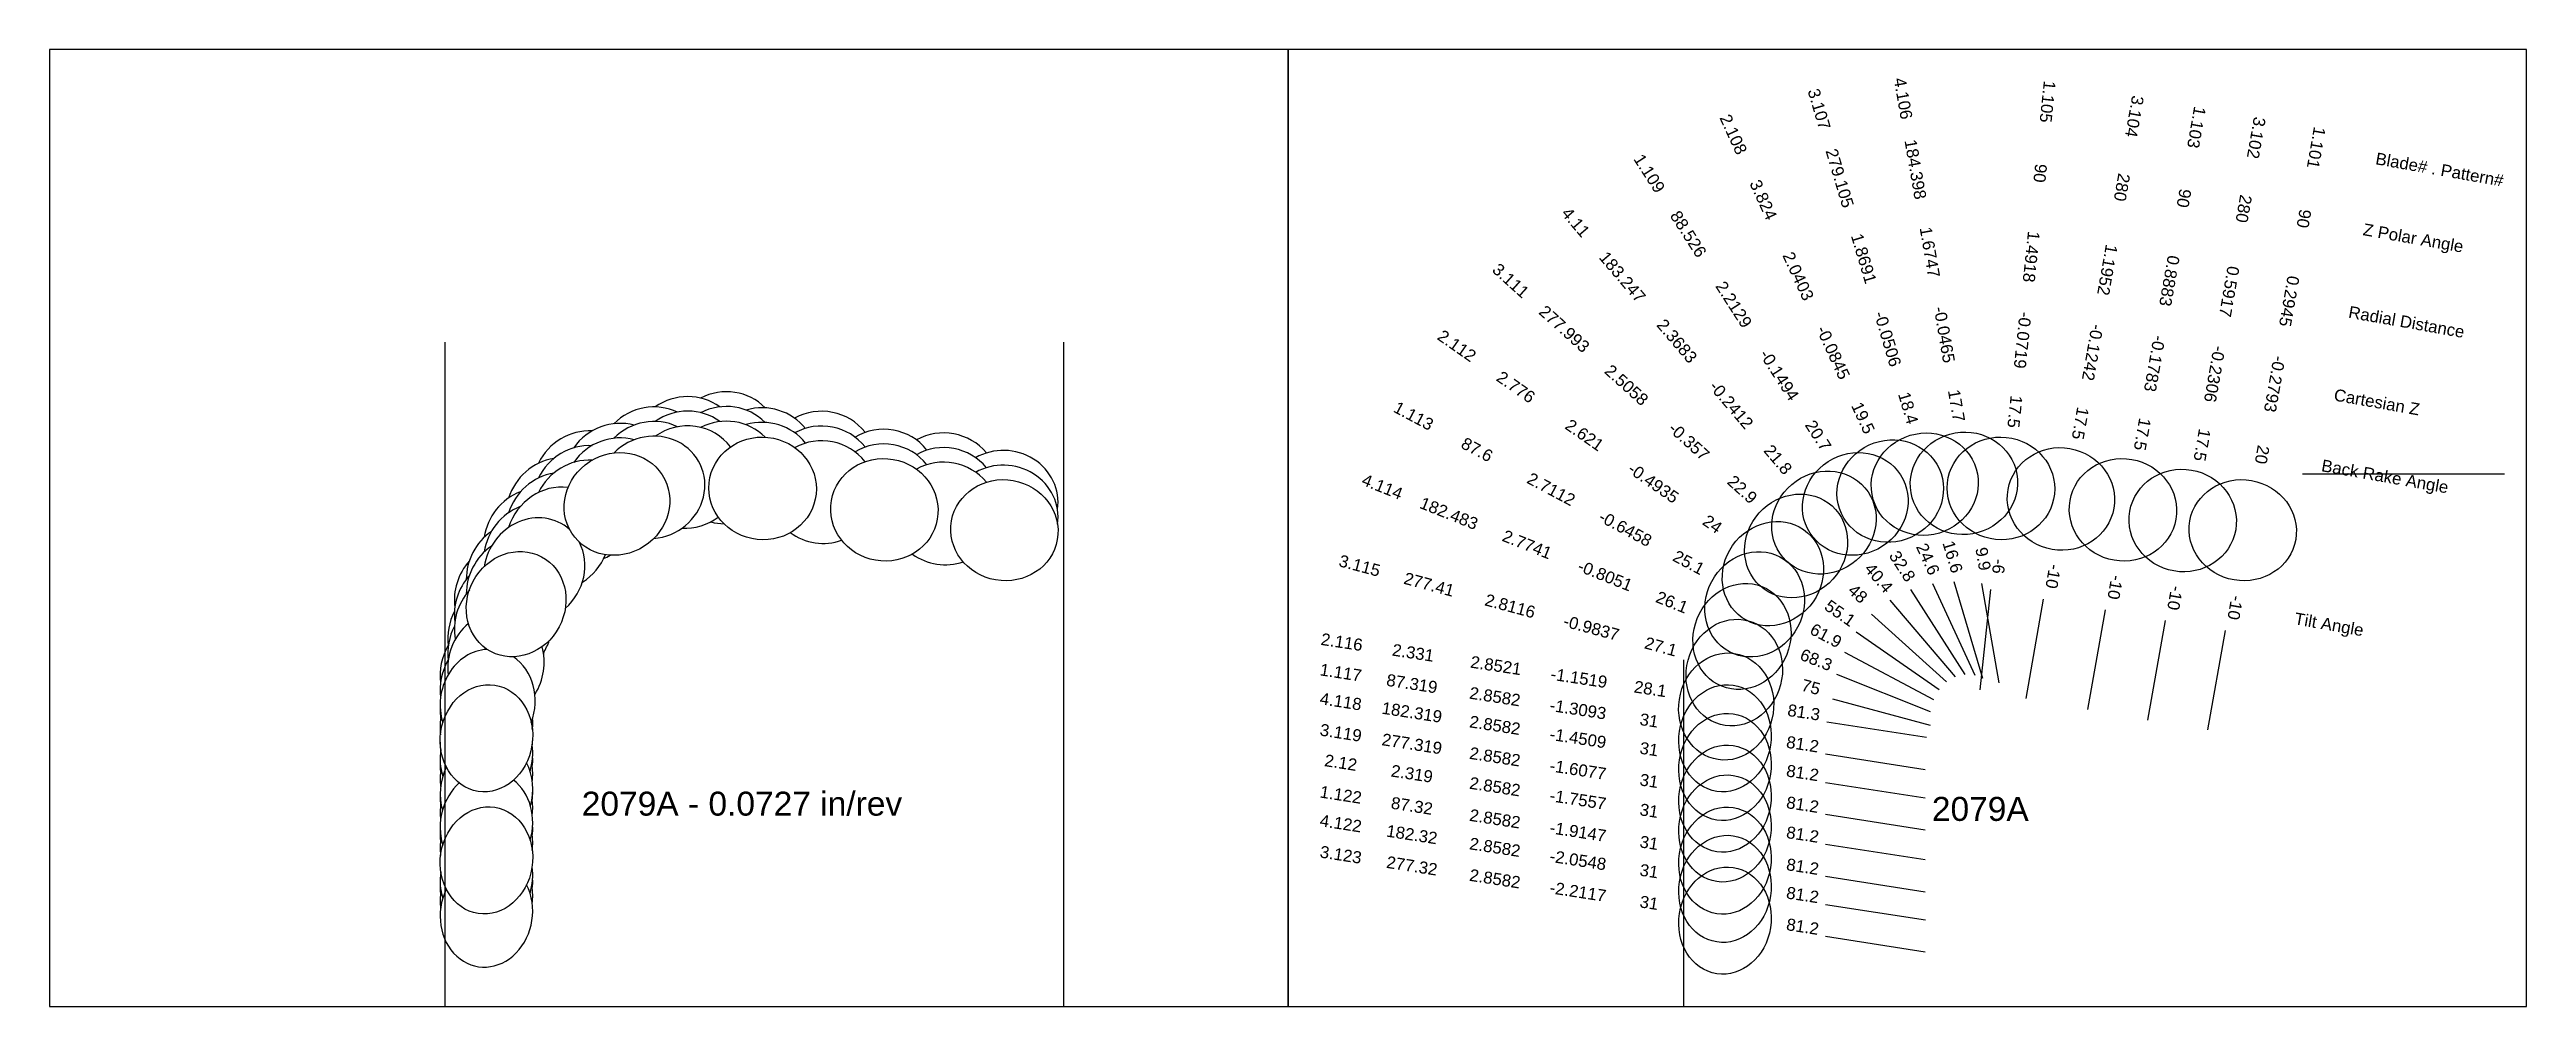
# Model space of a CAD drawing. Header units: inches. Extents: x 24.8 to 37.1, y 15.4 to 20.1.
import ezdxf
from ezdxf.enums import TextEntityAlignment as Align

# ---------------------------------------------------------------- set-up
doc = ezdxf.new("R2010")
doc.units = ezdxf.units.IN
doc.header["$MEASUREMENT"] = 0
for name, color, linetype, true_color in [('Blade_1', 30, 'Continuous', 0xff7f00), ('Blade_2', 7, 'Continuous', 0xcccc00), ('Blade_3', 7, 'Continuous', 0x00cc00), ('Blade_4', 7, 'Continuous', 0x00cccc)]:
    doc.layers.add(name, color=color, linetype=linetype, true_color=true_color)
doc.layers.add('Gage_Line', color=7, linetype='Continuous')
doc.layers.add('Print Box', color=7, linetype='Continuous', plot=False)
doc.styles.get("Standard").update_dxf_attribs({"font": 'arial.ttf'})

msp = doc.modelspace()

# ---------------------------------------------------------------- linework, layer by layer
msp.add_line((36, 18), (37, 18))
at = {"layer": 'Blade_1'}
for p, q in [((34.06, 17.427), (34.33, 17.007)), ((34.456, 17.427), (34.403, 16.93)), ((35.024, 17.326), (34.937, 16.833)), ((35.618, 17.225), (35.531, 16.732)), ((33.733, 17.117), (34.174, 16.882)), ((33.639, 16.613), (34.133, 16.536)), ((33.639, 16.008), (34.133, 15.931))]:
    msp.add_line(p, q, dxfattribs=at)
for centre, major_axis, ratio, start_param, end_param in [((27.657, 17.996), (0.224, 0.144), 0.935559, 6.977288, 8.272388), ((28.378, 18.073), (0.265, -0.028), 0.953717, 7.032075, 8.265061), ((28.378, 18.001), (0.265, -0.028), 0.953717, 7.032075, 8.265061), ((27.657, 17.924), (0.224, 0.144), 0.935559, 6.977288, 8.272388), ((28.981, 17.967), (0.262, -0.046), 0.953717, 7.103095, 8.599545), ((28.981, 17.894), (0.262, -0.046), 0.953717, 7.103095, 8.599545), ((29.575, 17.866), (0.262, -0.046), 0.939693, 6.301704, 8.583589), ((29.575, 17.793), (0.262, -0.046), 0.939693, 6.301704, 8.583589), ((27.158, 17.5), (0.125, 0.235), 0.905542, 7.333719, 8.388842), ((27.158, 17.427), (0.125, 0.235), 0.905542, 7.333719, 8.388842), ((27.011, 16.764), (0.041, 0.263), 0.857076, 7.837026, 8.171154), ((27.011, 16.837), (0.041, 0.263), 0.857076, 7.98332, 8.171154), ((27.011, 16.764), (0.041, 0.263), 0.857076, 4.754221, 4.940086), ((27.011, 16.159), (0.041, 0.263), 0.857085, 7.836985, 8.171306), ((27.011, 16.231), (0.041, 0.263), 0.857085, 1.692164, 1.88812), ((27.011, 16.159), (0.041, 0.263), 0.857085, 4.75437, 5.088656), ((27.011, 16.231), (0.041, 0.263), 0.857085, 4.75437, 4.950292)]:
    msp.add_ellipse(centre, major_axis=major_axis, ratio=ratio, start_param=start_param, end_param=end_param, dxfattribs=at)
for centre, major_axis, ratio in [((28.378, 17.928), (0.265, -0.028), 0.953717), ((34.508, 17.928), (0.265, -0.028), 0.953717), ((27.657, 17.851), (0.224, 0.144), 0.935559), ((28.981, 17.822), (0.262, -0.046), 0.953717), ((33.787, 17.851), (0.224, 0.144), 0.935559), ((35.112, 17.822), (0.262, -0.046), 0.953717), ((29.575, 17.721), (0.262, -0.046), 0.939693), ((35.705, 17.721), (0.262, -0.046), 0.939693), ((27.158, 17.355), (0.125, 0.235), 0.905542), ((33.289, 17.354), (0.125, 0.235), 0.905542), ((27.011, 16.691), (0.041, 0.263), 0.857076), ((33.142, 16.691), (0.041, 0.263), 0.857076), ((27.011, 16.086), (0.041, 0.263), 0.857085), ((33.142, 16.085), (0.041, 0.263), 0.857085)]:
    msp.add_ellipse(centre, major_axis=major_axis, ratio=ratio, dxfattribs=at)
at = {"layer": 'Blade_2'}
for p, q in [((34.169, 17.458), (34.378, 17.003)), ((33.792, 17.218), (34.202, 16.932)), ((33.646, 16.772), (34.14, 16.697)), ((33.639, 16.167), (34.133, 16.09))]:
    msp.add_line(p, q, dxfattribs=at)
for centre, major_axis, ratio, start_param, end_param in [((27.829, 18.078), (0.242, 0.111), 0.94246, 6.941532, 8.23544), ((27.829, 18.006), (0.242, 0.111), 0.94246, 6.941532, 8.23544), ((27.829, 17.933), (0.242, 0.111), 0.94246, 4.342508, 8.23544), ((27.248, 17.67), (0.152, 0.218), 0.913269, 7.218173, 8.357319), ((27.248, 17.597), (0.152, 0.218), 0.913269, 7.218173, 8.357319), ((27.248, 17.524), (0.152, 0.218), 0.913269, 6.169158, 8.357319), ((27.248, 17.524), (0.152, 0.218), 0.913269, 4.451221, 5.837049), ((27.017, 16.866), (0.04, 0.263), 0.881859, 6.464514, 8.364714), ((27.017, 17.011), (0.04, 0.263), 0.881859, 7.432289, 8.16244), ((27.017, 16.939), (0.04, 0.263), 0.881859, 7.432289, 8.16244), ((27.017, 16.866), (0.04, 0.263), 0.881859, 4.47209, 5.882147), ((27.011, 16.262), (0.041, 0.263), 0.857076, 7.088892, 8.372496), ((27.011, 16.262), (0.041, 0.263), 0.857076, 4.552913, 5.836483), ((27.011, 16.335), (0.041, 0.263), 0.857076, 7.858025, 8.171154), ((27.011, 16.407), (0.041, 0.263), 0.857076, 7.996151, 8.171154), ((27.011, 16.335), (0.041, 0.263), 0.857076, 4.754221, 5.06735), ((27.011, 16.407), (0.041, 0.263), 0.857076, 4.754221, 4.929224)]:
    msp.add_ellipse(centre, major_axis=major_axis, ratio=ratio, start_param=start_param, end_param=end_param, dxfattribs=at)
for centre, major_axis, ratio in [((33.96, 17.915), (0.242, 0.111), 0.94246), ((33.379, 17.506), (0.152, 0.218), 0.913269), ((33.148, 16.848), (0.04, 0.263), 0.881859), ((33.142, 16.244), (0.041, 0.263), 0.857076)]:
    msp.add_ellipse(centre, major_axis=major_axis, ratio=ratio, dxfattribs=at)
at = {"layer": 'Blade_3'}
for p, q in [((34.275, 17.467), (34.417, 16.988)), ((33.868, 17.306), (34.239, 16.971)), ((34.717, 17.38), (34.631, 16.888)), ((35.321, 17.274), (35.234, 16.781)), ((33.675, 16.886), (34.157, 16.756)), ((33.639, 16.315), (34.133, 16.238)), ((33.639, 15.711), (34.133, 15.634))]:
    msp.add_line(p, q, dxfattribs=at)
for centre, major_axis, ratio, start_param, end_param in [((28, 18.129), (0.255, 0.076), 0.948909, 6.902685, 8.196559), ((28, 18.057), (0.255, 0.076), 0.948909, 6.902685, 8.196559), ((28.674, 18.056), (0.262, -0.046), 0.953717, 7.098462, 8.56355), ((28, 17.984), (0.255, 0.076), 0.948909, 6.608429, 8.196559), ((28.674, 17.983), (0.262, -0.046), 0.953717, 7.098462, 8.56355), ((28.674, 17.91), (0.262, -0.046), 0.953717, 7.098462, 8.56355), ((29.278, 17.949), (0.262, -0.046), 0.953717, 7.120339, 8.56659), ((29.278, 17.876), (0.262, -0.046), 0.953717, 7.120339, 8.56659), ((27.364, 17.823), (0.178, 0.198), 0.920895, 7.130654, 8.322981), ((29.278, 17.804), (0.262, -0.046), 0.953717, 7.120339, 8.56659), ((27.364, 17.75), (0.178, 0.198), 0.920895, 7.130654, 8.322981), ((27.364, 17.678), (0.178, 0.198), 0.920895, 6.85547, 8.322981), ((28, 17.984), (0.255, 0.076), 0.948909, 4.353956, 5.079966), ((28.674, 17.91), (0.262, -0.046), 0.953717, 4.235402, 5.245604), ((27.364, 17.678), (0.178, 0.198), 0.920895, 4.419402, 5.098511), ((29.278, 17.804), (0.262, -0.046), 0.953717, 4.238878, 5.237742), ((27.058, 17.197), (0.069, 0.257), 0.889966, 7.606425, 8.270641), ((27.058, 17.051), (0.069, 0.257), 0.889966, 7.181306, 8.270641), ((27.058, 17.124), (0.069, 0.257), 0.889966, 7.606425, 8.270641), ((27.058, 17.051), (0.069, 0.257), 0.889966, 4.376175, 5.304826), ((27.058, 17.124), (0.069, 0.257), 0.889966, 4.867427, 4.923096), ((27.011, 16.573), (0.041, 0.263), 0.857076, 7.974763, 8.171154), ((27.011, 16.427), (0.041, 0.263), 0.857076, 4.574809, 5.413715), ((27.011, 16.5), (0.041, 0.263), 0.857076, 4.754221, 5.088275), ((27.011, 16.573), (0.041, 0.263), 0.857076, 4.754221, 4.950416), ((27.011, 16.427), (0.041, 0.263), 0.857076, 7.51166, 8.350566), ((27.011, 16.5), (0.041, 0.263), 0.857076, 7.836901, 8.171154), ((27.011, 15.823), (0.041, 0.263), 0.857085, 1.231719, 5.410847), ((27.011, 15.969), (0.041, 0.263), 0.857085, 1.691258, 1.88812), ((27.011, 15.896), (0.041, 0.263), 0.857085, 4.75437, 5.088661), ((27.011, 15.969), (0.041, 0.263), 0.857085, 4.75437, 4.950978), ((27.011, 15.896), (0.041, 0.263), 0.857085, 1.55357, 1.88812)]:
    msp.add_ellipse(centre, major_axis=major_axis, ratio=ratio, start_param=start_param, end_param=end_param, dxfattribs=at)
for centre, major_axis, ratio in [((34.131, 17.949), (0.255, 0.076), 0.948909), ((34.805, 17.876), (0.262, -0.046), 0.953717), ((35.408, 17.769), (0.262, -0.046), 0.953717), ((33.494, 17.643), (0.178, 0.198), 0.920895), ((33.188, 17.016), (0.069, 0.257), 0.889966), ((33.142, 16.392), (0.041, 0.263), 0.857076), ((33.142, 15.788), (0.041, 0.263), 0.857085)]:
    msp.add_ellipse(centre, major_axis=major_axis, ratio=ratio, dxfattribs=at)
at = {"layer": 'Blade_4'}
for p, q in [((34.411, 17.457), (34.497, 16.965)), ((33.958, 17.375), (34.282, 16.995)), ((33.694, 17.008), (34.158, 16.823)), ((33.639, 16.472), (34.133, 16.396)), ((33.639, 15.868), (34.134, 15.792))]:
    msp.add_line(p, q, dxfattribs=at)
for centre, major_axis, ratio, start_param, end_param in [((28.195, 18.153), (0.262, 0.046), 0.952419, 6.860303, 8.172249), ((28.195, 18.08), (0.262, 0.046), 0.952419, 6.860303, 8.172249), ((28.195, 18.007), (0.262, 0.046), 0.952419, 6.860303, 8.172249), ((27.501, 17.958), (0.203, 0.172), 0.928353, 7.058099, 8.301238), ((27.501, 17.885), (0.203, 0.172), 0.928353, 7.058099, 8.301238), ((27.501, 17.813), (0.203, 0.172), 0.928353, 7.058099, 8.301238), ((28.195, 18.007), (0.262, 0.046), 0.952419, 4.270571, 4.517526), ((27.095, 17.394), (0.099, 0.247), 0.897821, 7.470562, 8.411264), ((27.501, 17.813), (0.203, 0.172), 0.928353, 4.397314, 4.53688), ((27.095, 17.249), (0.099, 0.247), 0.897821, 7.470562, 8.460769), ((27.095, 17.322), (0.099, 0.247), 0.897821, 7.470562, 8.411264), ((27.095, 17.249), (0.099, 0.247), 0.897821, 4.510602, 4.771768), ((27.011, 16.749), (0.041, 0.263), 0.857026, 8.005395, 8.140713), ((27.011, 16.676), (0.041, 0.263), 0.857026, 4.753362, 4.918461), ((27.011, 16.749), (0.041, 0.263), 0.857026, 4.783132, 4.918461), ((27.011, 16.603), (0.041, 0.263), 0.857026, 7.865995, 8.371231), ((27.011, 16.676), (0.041, 0.263), 0.857026, 8.005395, 8.170284), ((27.011, 16.603), (0.041, 0.263), 0.857026, 4.552614, 5.05785), ((27.011, 15.999), (0.041, 0.263), 0.85702, 7.869004, 8.371306), ((27.011, 15.999), (0.041, 0.263), 0.85702, 4.552374, 5.054906)]:
    msp.add_ellipse(centre, major_axis=major_axis, ratio=ratio, start_param=start_param, end_param=end_param, dxfattribs=at)
for centre, major_axis, ratio in [((34.325, 17.953), (0.262, 0.046), 0.952419), ((33.632, 17.759), (0.203, 0.172), 0.928353), ((33.226, 17.195), (0.099, 0.247), 0.897821), ((33.142, 16.549), (0.041, 0.263), 0.857026), ((33.142, 15.945), (0.041, 0.263), 0.85702)]:
    msp.add_ellipse(centre, major_axis=major_axis, ratio=ratio, dxfattribs=at)
at = {"layer": 'Gage_Line'}
for p, q in [((26.807, 15.363), (26.807, 18.653)), ((29.869, 15.363), (29.869, 18.653)), ((32.938, 15.363), (32.938, 17.08))]:
    msp.add_line(p, q, dxfattribs=at)
at = {"layer": 'Print Box'}
for points in [[(24.848, 15.363), (30.979, 15.363), (30.979, 20.101), (24.848, 20.101)], [(30.979, 15.363), (37.109, 15.363), (37.109, 20.101), (30.979, 20.101)]]:
    msp.add_lwpolyline(points, close=True, dxfattribs=at)

# ---------------------------------------------------------------- texts
for s, height, p in [('Blade# . Pattern#', 0.05937, (36.364, 19.563)), ('Z Polar Angle', 0.05937, (36.302, 19.212)), ('Radial Distance', 0.05937, (36.23, 18.803)), ('Cartesian Z', 0.05937, (36.158, 18.393)), ('Back Rake Angle', 0.05937, (36.096, 18.043)), ('Tilt Angle', 0.0594, (35.962, 17.285))]:
    msp.add_text(s, height=height, rotation=350).set_placement(p, align=Align.MIDDLE_LEFT)
for s, height, p in [('2079A - 0.0727 in/rev', 0.11875, (28.276, 16.367)), ('2079A', 0.1187, (34.406, 16.341))]:
    msp.add_text(s, height=height).set_placement(p, align=Align.MIDDLE_CENTER)
at = {"layer": 'Blade_1'}
for s, rotation, p in [('1.105', 264, (34.71, 19.846)), ('1.103', 260, (35.447, 19.721)), ('1.101', 260, (36.04, 19.62)), ('1.109', 302.784, (32.743, 19.472)), ('90', 264, (34.673, 19.492)), ('90', 260, (35.385, 19.37)), ('88.526', 302.784, (32.936, 19.172)), ('90', 260, (35.979, 19.269)), ('1.4918', 264, (34.629, 19.078)), ('0.8883', 260, (35.313, 18.961)), ('2.2129', 302.784, (33.161, 18.823)), ('0.2945', 260, (35.906, 18.86)), ('-0.0719', 264, (34.586, 18.665)), ('-0.1783', 260, (35.24, 18.551)), ('-0.1494', 302.784, (33.386, 18.474)), ('-0.2793', 260, (35.834, 18.45)), ('1.113', 331.9393, (31.587, 18.261)), ('17.5', 264, (34.548, 18.311)), ('17.5', 260, (35.179, 18.201)), ('87.6', 331.9393, (31.901, 18.094)), ('20.7', 302.784, (33.579, 18.174)), ('20', 260, (35.772, 18.1)), ('2.7112', 331.9393, (32.268, 17.898)), ('-0.6458', 331.9393, (32.635, 17.703)), ('25.1', 331.9393, (32.949, 17.535)), ('32.8', 302.784, (33.995, 17.527)), ('-6', 264, (34.468, 17.545)), ('-10', 260, (35.045, 17.443)), ('-10', 260, (35.639, 17.342)), ('61.9', 331.9393, (33.628, 17.173)), ('1.117', 351.1601, (31.236, 16.987)), ('87.319', 351.1601, (31.588, 16.932)), ('2.8582', 351.1601, (31.999, 16.868)), ('-1.3093', 351.1601, (32.41, 16.805)), ('31', 351.1601, (32.762, 16.75)), ('81.2', 351.1601, (33.522, 16.632)), ('1.122', 351.1526, (31.236, 16.382)), ('87.32', 351.1526, (31.588, 16.327)), ('2.8582', 351.1526, (31.999, 16.263)), ('-1.9147', 351.1526, (32.41, 16.199)), ('31', 351.1526, (32.762, 16.144)), ('81.2', 351.1526, (33.522, 16.026))]:
    msp.add_text(s, height=0.0594, rotation=rotation, dxfattribs=at).set_placement(p, align=Align.CENTER)
at = {"layer": 'Blade_2'}
for s, rotation, p in [('2.108', 294.6106, (33.157, 19.669)), ('3.824', 294.6106, (33.305, 19.345)), ('2.0403', 294.6106, (33.478, 18.967)), ('2.112', 325.0909, (31.798, 18.61)), ('-0.0845', 294.6106, (33.651, 18.589)), ('2.776', 325.0909, (32.09, 18.406)), ('19.5', 294.6106, (33.799, 18.265)), ('2.621', 325.0909, (32.43, 18.168)), ('-0.4935', 325.0909, (32.771, 17.931)), ('24', 325.0909, (33.063, 17.727)), ('24.6', 294.6106, (34.12, 17.566)), ('55.1', 325.0909, (33.695, 17.286)), ('2.116', 351.3448, (31.241, 17.138)), ('2.331', 351.3448, (31.594, 17.085)), ('2.8521', 351.3448, (32.004, 17.022)), ('-1.1519', 351.3448, (32.415, 16.96)), ('28.1', 351.3448, (32.768, 16.906)), ('81.3', 351.3448, (33.528, 16.79)), ('2.12', 351.1601, (31.236, 16.541)), ('2.319', 351.1601, (31.588, 16.486)), ('2.8582', 351.1601, (31.999, 16.422)), ('-1.7557', 351.1601, (32.41, 16.358)), ('31', 351.1601, (32.762, 16.303)), ('81.2', 351.1601, (33.522, 16.185))]:
    msp.add_text(s, height=0.0594, rotation=rotation, dxfattribs=at).set_placement(p, align=Align.CENTER)
at = {"layer": 'Blade_3'}
for s, rotation, p in [('3.107', 286.5889, (33.58, 19.798)), ('3.104', 260, (35.14, 19.775)), ('3.102', 260, (35.743, 19.669)), ('279.105', 286.5889, (33.682, 19.456)), ('280', 260, (35.078, 19.424)), ('280', 260, (35.681, 19.318)), ('1.8691', 286.5889, (33.801, 19.058)), ('1.1952', 260, (35.006, 19.015)), ('3.111', 317.9542, (32.062, 18.935)), ('0.5917', 260, (35.609, 18.908)), ('277.993', 317.9542, (32.327, 18.696)), ('-0.0506', 286.5889, (33.919, 18.66)), ('-0.1242', 260, (34.933, 18.606)), ('2.5058', 317.9542, (32.635, 18.418)), ('-0.2306', 260, (35.537, 18.499)), ('18.4', 286.5889, (34.021, 18.318)), ('17.5', 260, (34.872, 18.255)), ('-0.357', 317.9542, (32.944, 18.139)), ('17.5', 260, (35.475, 18.148)), ('22.9', 317.9542, (33.208, 17.901)), ('16.6', 286.5889, (34.241, 17.581)), ('3.115', 344.9538, (31.326, 17.517)), ('-10', 260, (34.738, 17.497)), ('277.41', 344.9538, (31.67, 17.424)), ('48', 317.9542, (33.78, 17.385)), ('-10', 260, (35.341, 17.39)), ('2.8116', 344.9538, (32.071, 17.317)), ('-0.9837', 344.9538, (32.473, 17.209)), ('27.1', 344.9538, (32.817, 17.116)), ('75', 344.9538, (33.56, 16.916)), ('3.119', 351.1601, (31.236, 16.689)), ('277.319', 351.1601, (31.588, 16.634)), ('2.8582', 351.1601, (31.999, 16.57)), ('-1.6077', 351.1601, (32.41, 16.506)), ('31', 351.1601, (32.762, 16.451)), ('81.2', 351.1601, (33.522, 16.333)), ('3.123', 351.1526, (31.236, 16.085)), ('277.32', 351.1526, (31.588, 16.03)), ('2.8582', 351.1526, (31.999, 15.966)), ('-2.2117', 351.1526, (32.41, 15.902)), ('31', 351.1526, (32.762, 15.847)), ('81.2', 351.1526, (33.522, 15.729))]:
    msp.add_text(s, height=0.0594, rotation=rotation, dxfattribs=at).set_placement(p, align=Align.CENTER)
at = {"layer": 'Blade_4'}
for s, rotation, p in [('4.106', 279.8508, (33.995, 19.854)), ('184.398', 279.8508, (34.056, 19.503)), ('4.11', 310.417, (32.381, 19.227)), ('1.6747', 279.8508, (34.127, 19.093)), ('183.247', 310.417, (32.612, 18.956)), ('2.3683', 310.417, (32.882, 18.639)), ('-0.0465', 279.8508, (34.199, 18.684)), ('-0.2412', 310.417, (33.151, 18.323)), ('17.7', 279.8508, (34.259, 18.333)), ('21.8', 310.417, (33.382, 18.052)), ('4.114', 338.2615, (31.435, 17.909)), ('182.483', 338.2615, (31.765, 17.777)), ('2.7741', 338.2615, (32.152, 17.623)), ('-0.8051', 338.2615, (32.538, 17.469)), ('40.4', 310.417, (33.881, 17.466)), ('9.9', 279.8508, (34.391, 17.574)), ('26.1', 338.2615, (32.869, 17.337)), ('68.3', 338.2615, (33.583, 17.052)), ('4.118', 351.2034, (31.236, 16.844)), ('182.319', 351.2034, (31.588, 16.79)), ('2.8582', 351.2034, (31.999, 16.726)), ('-1.4509', 351.2034, (32.41, 16.662)), ('31', 351.2034, (32.762, 16.608)), ('81.2', 351.2034, (33.522, 16.49)), ('4.122', 351.2091, (31.236, 16.24)), ('182.32', 351.2091, (31.588, 16.185)), ('2.8582', 351.2091, (31.999, 16.122)), ('-2.0548', 351.2091, (32.41, 16.058)), ('31', 351.2091, (32.762, 16.004)), ('81.2', 351.2091, (33.522, 15.886))]:
    msp.add_text(s, height=0.0594, rotation=rotation, dxfattribs=at).set_placement(p, align=Align.CENTER)

doc.saveas('drawing.dxf')
